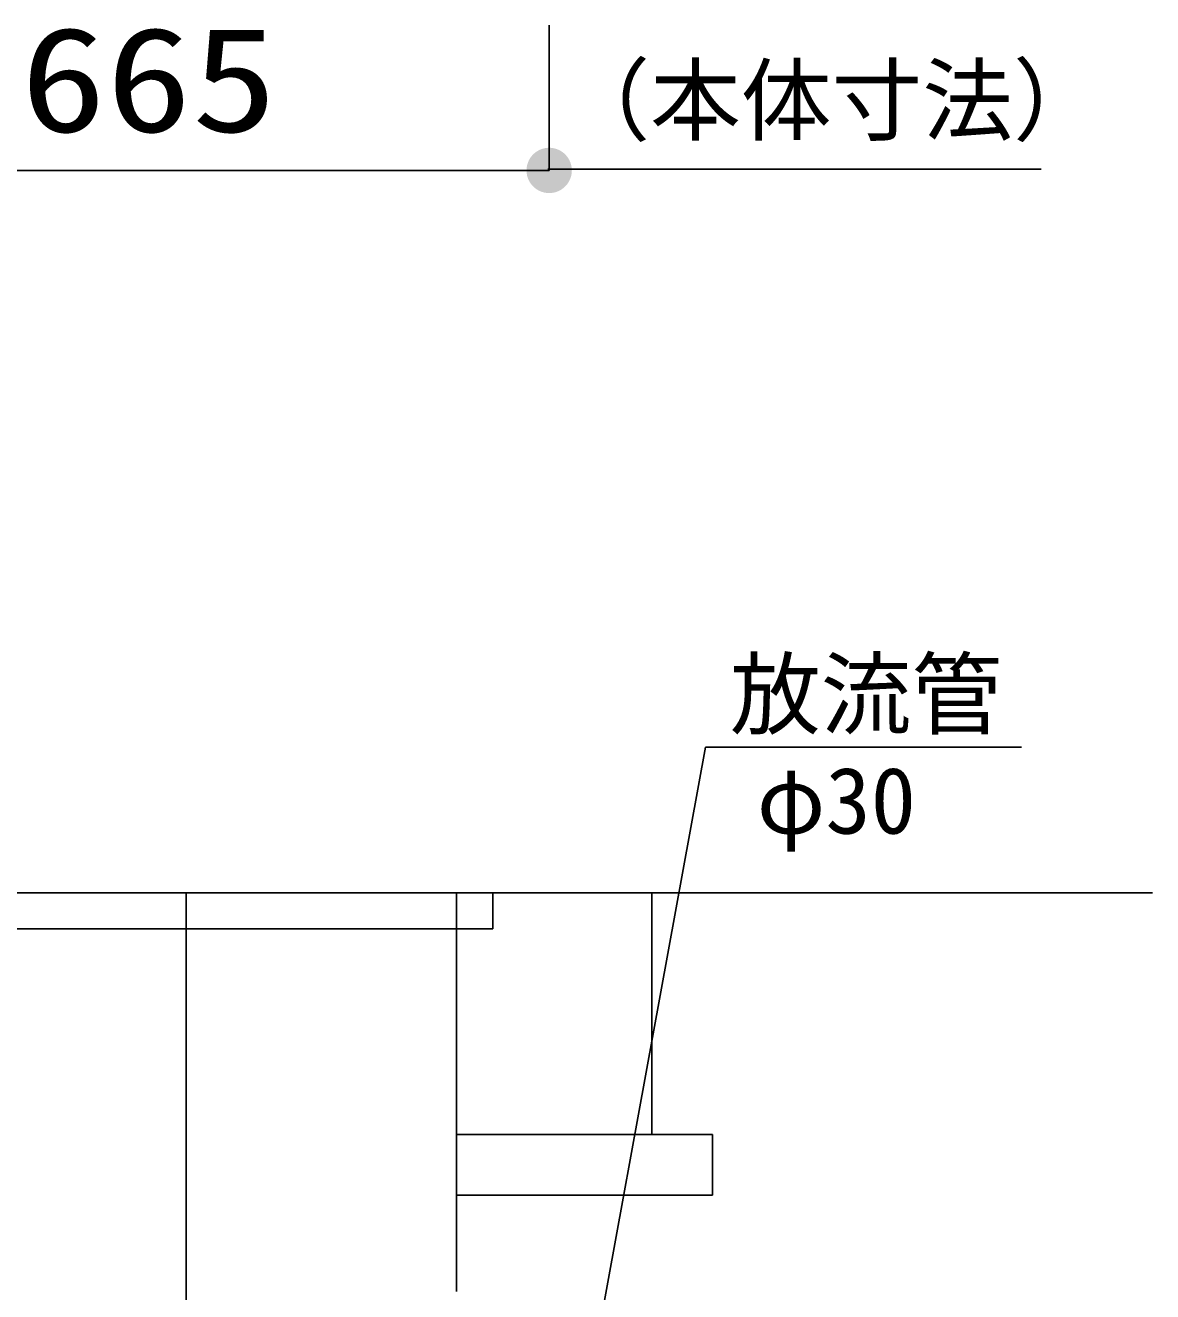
# Model space of a CAD drawing. Units: millimetres, scale not verified. Extents: x -8093 to 8093, y -5792 to 5792.
# Drawn here: x -3694 to -2761, y -1949 to -902 of the extents above; entities that cross this region are included whole.
import ezdxf
from ezdxf.enums import TextEntityAlignment as Align

# ---------------------------------------------------------------- set-up
doc = ezdxf.new("R2010")
doc.units = ezdxf.units.MM
doc.header["$LTSCALE"] = 30
doc.linetypes.add('LONG_CHAIN', pattern=[21, 18, -1, 1, -1])
for name, color, linetype, lineweight in [('0-1_00クル-フ-0躯体', 3, 'Continuous', 25), ('0-3_00クル-フ-1機器', 2, 'Continuous', 25), ('0-4_00クル-フ-6寸法', 132, 'Continuous', 25)]:
    doc.layers.add(name, color=color, linetype=linetype, lineweight=lineweight)
doc.styles.add('ＭＳ ゴシック', font='')
doc.styles.get('ＭＳ ゴシック').set_extended_font_data('MS Gothic')

msp = doc.modelspace()

# ---------------------------------------------------------------- linework, layer by layer
at = {"layer": '0-1_00クル-フ-0躯体', "color": 4}
for p, q in [((-3245.55, -2124.77), (-3131.12, -1498.79)), ((-3131.12, -1498.79), (-2869.93, -1498.79))]:
    msp.add_line(p, q, dxfattribs=at)
at = {"layer": '0-1_00クル-フ-0躯体', "linetype": 'LONG_CHAIN'}
msp.add_line((-3560.41, -1619.07), (-3560.41, -2673.86), dxfattribs=at)
at = {"layer": '0-3_00クル-フ-1機器'}
for p, q in [((-5025.41, -1619.07), (-2761.43, -1619.07)), ((-3336.91, -1948.97), (-3336.91, -1619.07)), ((-3306.91, -1648.97), (-3306.91, -1619.07)), ((-3175.41, -1619.07), (-3175.41, -1819.07)), ((-3306.91, -1648.97), (-3816.91, -1648.97)), ((-3336.91, -1819.07), (-3125.41, -1819.07)), ((-3125.41, -1819.07), (-3125.41, -1869.07)), ((-3336.91, -1869.07), (-3125.41, -1869.07))]:
    msp.add_line(p, q, dxfattribs=at)
at = {"layer": '0-4_00クル-フ-6寸法', "color": 4}
for p in [(-3260.41, -901.72), (-3925.41, -1021.72)]:
    msp.add_line(p, (-3260.41, -1021.72), dxfattribs=at)
at = {"layer": '0-4_00クル-フ-6寸法', "color": 2}
msp.add_line((-3261.47, -1020.66), (-2853.67, -1020.66), dxfattribs=at)
at = {"layer": '0-4_00クル-フ-6寸法'}
for points in [[(-3260.41, -1021.72), (-3270.45, -1005.89), (-3268.39, -1004.76)], [(-3260.41, -1021.72), (-3268.39, -1004.76), (-3266.2, -1003.89)], [(-3260.41, -1021.72), (-3266.2, -1003.89), (-3263.92, -1003.31)], [(-3260.41, -1021.72), (-3263.92, -1003.31), (-3261.58, -1003.01)], [(-3260.41, -1021.72), (-3261.58, -1003.01), (-3259.23, -1003.01)], [(-3260.41, -1021.72), (-3259.23, -1003.01), (-3256.89, -1003.31)], [(-3260.41, -1021.72), (-3256.89, -1003.31), (-3254.61, -1003.89)], [(-3260.41, -1021.72), (-3254.61, -1003.89), (-3252.42, -1004.76)], [(-3260.41, -1021.72), (-3252.42, -1004.76), (-3250.36, -1005.89)], [(-3260.41, -1021.72), (-3278.57, -1017.06), (-3277.84, -1014.82)], [(-3260.41, -1021.72), (-3277.84, -1014.82), (-3276.84, -1012.69)], [(-3260.41, -1021.72), (-3276.84, -1012.69), (-3275.58, -1010.7)], [(-3260.41, -1021.72), (-3275.58, -1010.7), (-3274.07, -1008.89)], [(-3260.41, -1021.72), (-3274.07, -1008.89), (-3272.36, -1007.28)], [(-3260.41, -1021.72), (-3272.36, -1007.28), (-3270.45, -1005.89)], [(-3260.41, -1021.72), (-3250.36, -1005.89), (-3248.45, -1007.28)], [(-3260.41, -1021.72), (-3248.45, -1007.28), (-3246.74, -1008.89)], [(-3260.41, -1021.72), (-3246.74, -1008.89), (-3245.24, -1010.7)], [(-3260.41, -1021.72), (-3245.24, -1010.7), (-3243.98, -1012.69)], [(-3260.41, -1021.72), (-3243.98, -1012.69), (-3242.97, -1014.82)], [(-3260.41, -1021.72), (-3242.97, -1014.82), (-3242.25, -1017.06)], [(-3260.41, -1021.72), (-3279.16, -1021.72), (-3279.01, -1019.37)], [(-3260.41, -1021.72), (-3279.01, -1024.07), (-3279.16, -1021.72)], [(-3260.41, -1021.72), (-3279.01, -1019.37), (-3278.57, -1017.06)], [(-3260.41, -1021.72), (-3278.57, -1026.39), (-3279.01, -1024.07)], [(-3260.41, -1021.72), (-3277.84, -1028.63), (-3278.57, -1026.39)], [(-3260.41, -1021.72), (-3276.84, -1030.76), (-3277.84, -1028.63)], [(-3260.41, -1021.72), (-3275.58, -1032.74), (-3276.84, -1030.76)], [(-3260.41, -1021.72), (-3274.07, -1034.56), (-3275.58, -1032.74)], [(-3260.41, -1021.72), (-3272.36, -1036.17), (-3274.07, -1034.56)], [(-3260.41, -1021.72), (-3270.45, -1037.55), (-3272.36, -1036.17)], [(-3260.41, -1021.72), (-3268.39, -1038.69), (-3270.45, -1037.55)], [(-3260.41, -1021.72), (-3266.2, -1039.56), (-3268.39, -1038.69)], [(-3260.41, -1021.72), (-3263.92, -1040.14), (-3266.2, -1039.56)], [(-3260.41, -1021.72), (-3261.58, -1040.44), (-3263.92, -1040.14)], [(-3260.41, -1021.72), (-3259.23, -1040.44), (-3261.58, -1040.44)], [(-3260.41, -1021.72), (-3242.25, -1017.06), (-3241.8, -1019.37)], [(-3260.41, -1021.72), (-3241.8, -1019.37), (-3241.66, -1021.72)], [(-3260.41, -1021.72), (-3256.89, -1040.14), (-3259.23, -1040.44)], [(-3260.41, -1021.72), (-3254.61, -1039.56), (-3256.89, -1040.14)], [(-3260.41, -1021.72), (-3252.42, -1038.69), (-3254.61, -1039.56)], [(-3260.41, -1021.72), (-3250.36, -1037.55), (-3252.42, -1038.69)], [(-3260.41, -1021.72), (-3248.45, -1036.17), (-3250.36, -1037.55)], [(-3260.41, -1021.72), (-3246.74, -1034.56), (-3248.45, -1036.17)], [(-3260.41, -1021.72), (-3245.24, -1032.74), (-3246.74, -1034.56)], [(-3260.41, -1021.72), (-3243.98, -1030.76), (-3245.24, -1032.74)], [(-3260.41, -1021.72), (-3242.97, -1028.63), (-3243.98, -1030.76)], [(-3260.41, -1021.72), (-3242.25, -1026.39), (-3242.97, -1028.63)], [(-3260.41, -1021.72), (-3241.8, -1024.07), (-3242.25, -1026.39)], [(-3260.41, -1021.72), (-3241.66, -1021.72), (-3241.8, -1024.07)]]:
    msp.add_solid(points, dxfattribs=at)

# ---------------------------------------------------------------- texts
at = {"layer": '0-1_00クル-フ-0躯体', "color": 4, "style": 'ＭＳ ゴシック'}
for s, p in [('放流管\u3000', (-3110.9, -1498.79)), ('φ30', (-3088.82, -1586.73))]:
    msp.add_text(s, height=54.99, dxfattribs=at).set_placement(p, align=Align.BOTTOM_LEFT)
at = {"layer": '0-4_00クル-フ-6寸法', "color": 3, "style": 'ＭＳ ゴシック', "width": 1.2}
msp.add_text('665', height=86.66, dxfattribs=at).set_placement((-3697.48, -1015.88), align=Align.BOTTOM_LEFT)
at = {"layer": '0-4_00クル-フ-6寸法', "color": 4, "style": 'ＭＳ ゴシック'}
msp.add_text('（本体寸法）', height=54.99, dxfattribs=at).set_placement((-3251.91, -1007.62), align=Align.BOTTOM_LEFT)

doc.saveas('drawing.dxf')
